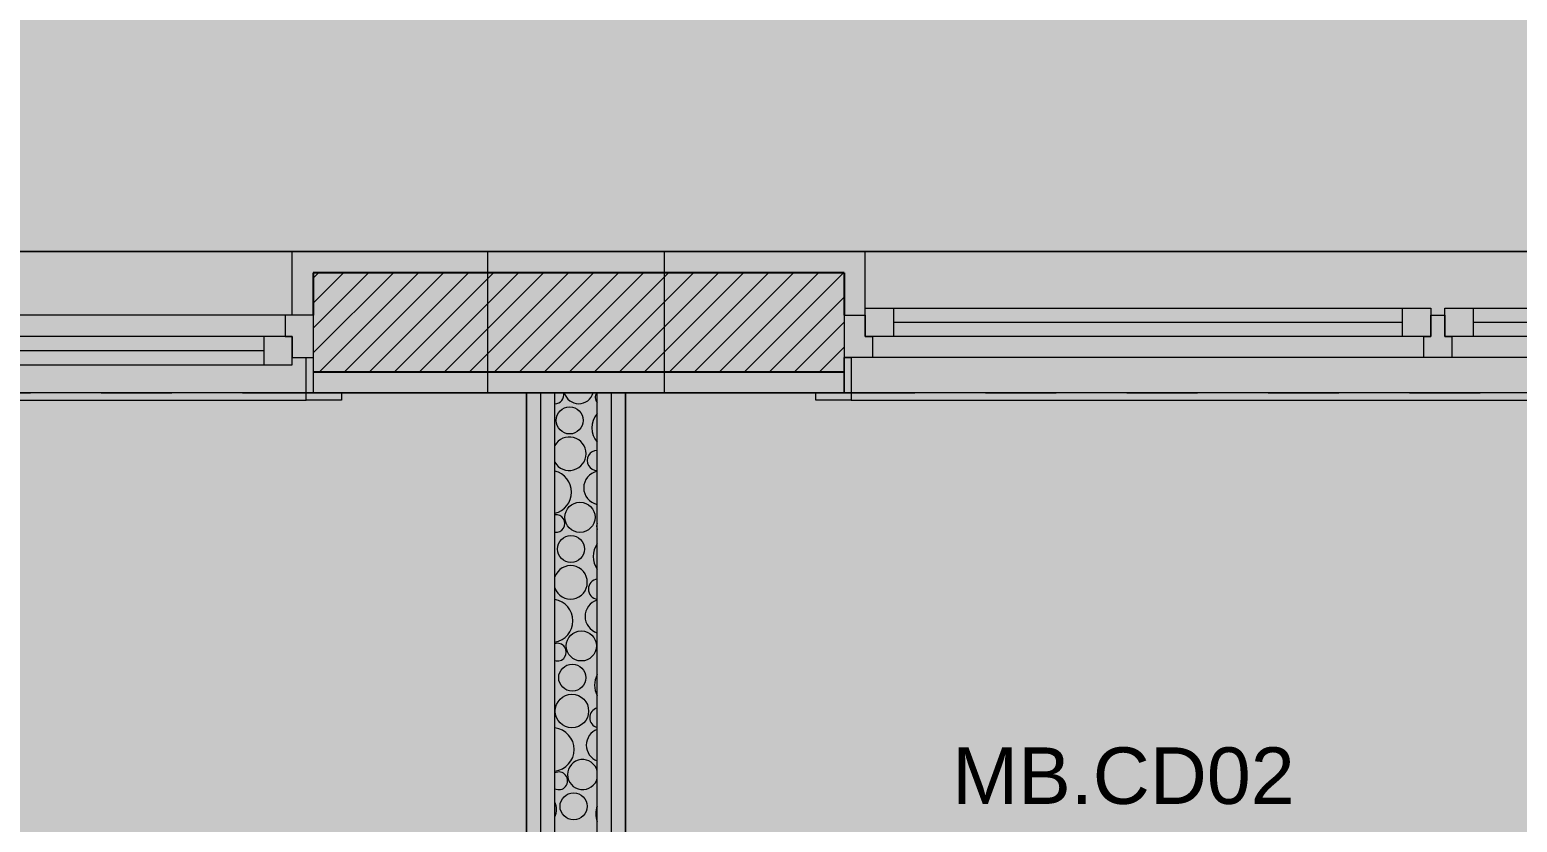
# Model space of a CAD drawing. Header units: metres. Extents: x -77 to 21.6, y -70.6 to -27.7.
# Drawn here: x -48.175 to -46.071, y -47.908 to -46.786 of the extents above; entities that cross this region are included whole.
import ezdxf

# ---------------------------------------------------------------- set-up
doc = ezdxf.new("R2010")
doc.units = ezdxf.units.M
doc.header["$MEASUREMENT"] = 0
doc.linetypes.add('Dashed', pattern=[0.07, 0.045, -0.025])
for name, color, linetype in [('Concreto moldado in loco_Pilares.IFC Model', 7, 'Continuous'), ('Janelas Archicad', 7, 'Continuous'), ('NOTAS-LAYOUT.EXEC', 7, 'Continuous'), ('PAREDE CONSTRUIR', 7, 'Continuous')]:
    doc.layers.add(name, color=color, linetype=linetype)
for name, color, linetype, lineweight in [('Concreto moldado in loco_Pilares.IFC Model_Caneta_No__241', 7, 'Continuous', 13), ('Concreto moldado in loco_Pilares.IFC Model_Caneta_No__4', 7, 'Continuous', 20), ('Janelas Archicad_Caneta_No__10', 7, 'Continuous', 5), ('Janelas Archicad_Caneta_No__241', 7, 'Continuous', 13), ('LAJES.EST_Caneta_No__241', 7, 'Continuous', 13), ('NOTAS-LAYOUT.EXEC_Caneta_No__99', 7, 'Continuous', 20), ('PAREDE CONSTRUIR_Caneta_No__241', 7, 'Continuous', 13), ('PAREDE CONSTRUIR_Caneta_No__3', 7, 'Continuous', 25), ('PAREDE CONSTRUIR_Caneta_No__96', 252, 'Continuous', 0)]:
    doc.layers.add(name, color=color, linetype=linetype, lineweight=lineweight)
for name, color, linetype, lineweight, true_color in [('Janelas Archicad_Caneta_No__9', 7, 'Continuous', 5, 0x020202), ('LAJES.EST_Caneta_No__18', 7, 'Continuous', 0, 0xdfdfdf), ('LAJES.EST_Caneta_No__254', 7, 'Continuous', 0, 0xd1c9ad), ('ZONA_Caneta_No__56', 7, 'Continuous', 0, 0xffe495)]:
    doc.layers.add(name, color=color, linetype=linetype, lineweight=lineweight, true_color=true_color)
doc.styles.add('GENERATED_STYLE_1', font='arial.ttf')

# ---------------------------------------------------------------- blocks, each defined once
blk = doc.blocks.new('Horizontal Multi-Sash Window 26')
at = {"layer": 'Janelas Archicad', "linetype": 'Continuous', "lineweight": 0, "true_color": 0xffffff}
for points in [[(-1.25, 0), (-1.25, -0.06), (-1.21, -0.06), (-1.21, -0.03), (-1.22, -0.03), (-1.22, 0)], [(-1.22, 0.01), (-1.22, -0.03), (-1.18, -0.03), (-1.18, 0.01)], [(-0.46, 0.01), (-1.18, 0.01), (-1.18, -0.03), (-1.21, -0.03), (-1.21, -0.06), (-0.43, -0.06), (-0.43, -0.03), (-0.46, -0.03)], [(-0.46, -0.03), (-0.46, 0.01), (-1.18, 0.01), (-1.18, -0.03)], [(-0.42, -0.03), (-0.42, 0.01), (-0.46, 0.01), (-0.46, -0.03)], [(-0.41, -0.06), (-0.41, 0), (-0.42, 0), (-0.42, -0.03), (-0.43, -0.03), (-0.43, -0.06)], [(-0.41, 0), (-0.41, -0.06), (-0.39, -0.06), (-0.39, -0.03), (-0.4, -0.03), (-0.4, 0)], [(-0.4, 0.01), (-0.4, -0.03), (-0.36, -0.03), (-0.36, 0.01)], [(0.36, 0.01), (-0.36, 0.01), (-0.36, -0.03), (-0.39, -0.03), (-0.39, -0.06), (0.39, -0.06), (0.39, -0.03), (0.36, -0.03)], [(0.36, -0.03), (0.36, 0.01), (-0.36, 0.01), (-0.36, -0.03)], [(-1.25, -0.06), (-1.25, -0.11), (-1.24, -0.12), (1.24, -0.12), (1.25, -0.11), (1.25, -0.06)]]:
    blk.add_hatch(color=7, dxfattribs=at).paths.add_polyline_path(points)
at = {"layer": 'Janelas Archicad_Caneta_No__10', "color": 7, "linetype": 'Continuous', "lineweight": 5}
for p, q in [((-1.25, -0.11), (-1.25, -0.06)), ((-1.25, -0.06), (-1.24, -0.06)), ((-1.24, -0.06), (-1.24, -0.11)), ((-1.29, -0.12), (-1.29, -0.11)), ((-1.29, -0.11), (-1.24, -0.11)), ((-1.24, -0.12), (-1.29, -0.12)), ((-1.24, -0.11), (-1.25, -0.11)), ((-1.24, -0.11), (-1.24, -0.12))]:
    blk.add_line(p, q, dxfattribs=at)
at = {"layer": 'Janelas Archicad_Caneta_No__241', "color": 7, "linetype": 'Continuous', "lineweight": 13}
for p, q in [((-1.25, 0.09), (-1.22, 0.09)), ((-1.22, 0), (-1.22, 0.09)), ((-1.25, 0), (-1.25, -0.06)), ((-1.25, -0.06), (-1.25, -0.08)), ((-1.25, -0.08), (-1.25, -0.11)), ((-1.29, -0.11), (-1.25, -0.11))]:
    blk.add_line(p, q, dxfattribs=at)
at = {"layer": 'Janelas Archicad_Caneta_No__9', "color": 18, "linetype": 'Continuous', "lineweight": 5, "true_color": 0x020202}
for p, q in [((-1.22, 0.09), (1.22, 0.09)), ((-1.25, 0), (-1.22, 0)), ((-1.22, 0.01), (-1.18, 0.01)), ((-1.22, -0.03), (-1.22, 0.01)), ((-1.22, 0), (-1.22, -0.03)), ((-1.18, 0.01), (-0.46, 0.01)), ((-1.18, 0.01), (-1.18, -0.03)), ((-1.18, 0.01), (-0.46, 0.01)), ((-0.46, -0.03), (-0.46, 0.01)), ((-0.46, 0.01), (-0.42, 0.01)), ((-0.42, 0.01), (-0.42, -0.03)), ((-0.42, -0.03), (-0.42, 0)), ((-0.42, 0), (-0.41, 0)), ((-0.41, 0), (-0.4, 0)), ((-0.4, 0.01), (-0.36, 0.01)), ((-0.4, -0.03), (-0.4, 0.01)), ((-0.4, 0), (-0.4, -0.03)), ((-0.36, 0.01), (0.36, 0.01)), ((-0.36, 0.01), (-0.36, -0.03)), ((-0.36, 0.01), (0.36, 0.01)), ((-1.18, -0.01), (-0.46, -0.01)), ((-0.36, -0.01), (0.36, -0.01)), ((-1.22, -0.03), (-1.21, -0.03)), ((-1.18, -0.03), (-1.22, -0.03)), ((-1.21, -0.03), (-1.21, -0.06)), ((-0.46, -0.03), (-1.18, -0.03)), ((-0.42, -0.03), (-0.46, -0.03)), ((-0.43, -0.06), (-0.43, -0.03)), ((-0.43, -0.03), (-0.42, -0.03)), ((-0.4, -0.03), (-0.39, -0.03)), ((-0.36, -0.03), (-0.4, -0.03)), ((-0.39, -0.03), (-0.39, -0.06)), ((0.36, -0.03), (-0.36, -0.03)), ((-1.21, -0.06), (-1.25, -0.06)), ((-0.43, -0.06), (-1.21, -0.06)), ((-0.41, -0.06), (-0.43, -0.06)), ((-0.39, -0.06), (-0.41, -0.06)), ((0.39, -0.06), (-0.39, -0.06)), ((-1.24, -0.12), (1.24, -0.12))]:
    blk.add_line(p, q, dxfattribs=at)
at = {"layer": 'Janelas Archicad_Caneta_No__9', "color": 18, "linetype": 'Dashed', "lineweight": 5, "true_color": 0x020202}
blk.add_line((-1.25, -0.11), (1.25, -0.11), dxfattribs=at)
blk = doc.blocks.new('Horizontal Multi-Sash Window 26_5')
at = {"layer": 'Janelas Archicad', "linetype": 'Continuous', "lineweight": 0, "true_color": 0xffffff}
for points in [[(-1.25, 0), (1.25, 0), (1.25, 0.05), (1.24, 0.06), (-1.24, 0.06), (-1.25, 0.05)], [(1.18, 0.01), (0.46, 0.01), (0.46, -0.03), (0.43, -0.03), (0.43, -0.06), (1.21, -0.06), (1.21, -0.03), (1.18, -0.03)], [(1.18, -0.03), (1.18, 0.01), (0.46, 0.01), (0.46, -0.03)], [(1.22, -0.03), (1.22, 0.01), (1.18, 0.01), (1.18, -0.03)], [(1.25, -0.06), (1.25, 0), (1.22, 0), (1.22, -0.03), (1.21, -0.03), (1.21, -0.06)]]:
    blk.add_hatch(color=7, dxfattribs=at).paths.add_polyline_path(points)
at = {"layer": 'Janelas Archicad_Caneta_No__10', "color": 7, "linetype": 'Continuous', "lineweight": 5}
for p, q in [((1.29, 0.06), (1.24, 0.06)), ((1.24, 0.06), (1.24, 0.05)), ((1.25, 0.05), (1.24, 0.05)), ((1.24, 0.05), (1.24, 0)), ((1.24, 0.05), (1.29, 0.05)), ((1.25, 0), (1.25, 0.05)), ((1.29, 0.05), (1.29, 0.06)), ((1.24, 0), (1.25, 0))]:
    blk.add_line(p, q, dxfattribs=at)
at = {"layer": 'Janelas Archicad_Caneta_No__241', "color": 7, "linetype": 'Continuous', "lineweight": 13}
for p, q in [((1.25, 0.02), (1.25, 0.05)), ((1.25, 0.05), (1.29, 0.05)), ((1.25, 0), (1.25, 0.02)), ((1.25, -0.06), (1.25, 0)), ((1.22, -0.06), (1.22, -0.15)), ((1.25, -0.15), (1.22, -0.15))]:
    blk.add_line(p, q, dxfattribs=at)
at = {"layer": 'Janelas Archicad_Caneta_No__9', "color": 18, "linetype": 'Dashed', "lineweight": 5, "true_color": 0x020202}
blk.add_line((-1.25, 0.05), (1.25, 0.05), dxfattribs=at)
at = {"layer": 'Janelas Archicad_Caneta_No__9', "color": 18, "linetype": 'Continuous', "lineweight": 5, "true_color": 0x020202}
for p, q in [((-1.24, 0.06), (1.24, 0.06)), ((0.46, 0.01), (1.18, 0.01)), ((0.46, 0.01), (1.18, 0.01)), ((1.18, -0.03), (1.18, 0.01)), ((1.18, 0.01), (1.22, 0.01)), ((1.22, 0.01), (1.22, -0.03)), ((1.22, -0.03), (1.22, 0)), ((1.22, 0), (1.25, 0)), ((0.46, -0.01), (1.18, -0.01)), ((1.18, -0.03), (0.46, -0.03)), ((1.22, -0.03), (1.18, -0.03)), ((1.21, -0.06), (1.21, -0.03)), ((1.21, -0.03), (1.22, -0.03)), ((1.21, -0.06), (0.43, -0.06)), ((1.25, -0.06), (1.21, -0.06)), ((-1.22, -0.15), (1.22, -0.15))]:
    blk.add_line(p, q, dxfattribs=at)
blk = doc.blocks.new('*X82')
at = {"layer": 'PAREDE CONSTRUIR_Caneta_No__96', "color": 252, "linetype": 'Continuous', "lineweight": 0}
for centre, radius in [((-47.4114, -47.339), 0.0192), ((-47.3968, -47.4761), 0.0213), ((-47.4095, -47.521), 0.0192), ((-47.3949, -47.6581), 0.0213), ((-47.4077, -47.703), 0.0192), ((-47.4082, -47.7502), 0.0237), ((-47.4058, -47.885), 0.0192)]:
    blk.add_circle(centre, radius, dxfattribs=at)
for centre, radius, start, end in [((-47.4323, -47.3029), 0.0125, 269.8371, 12.7466), ((-47.3986, -47.2941), 0.0213, 196.6577, 343.3423), ((-47.365, -47.3068), 0.0103, 140.2414, 224.221), ((-47.3493, -47.3496), 0.0306, 138.7882, 221.2118), ((-47.4119, -47.3862), 0.0237, 210.1197, 149.8803), ((-47.3724, -47.3957), 0.0143, 89.903, 270.097), ((-47.4393, -47.4406), 0.0306, 283.174, 76.826), ((-47.3676, -47.4344), 0.0239, 101.6261, 258.3739), ((-47.4305, -47.4849), 0.0125, 261.3318, 98.6682), ((-47.3631, -47.4888), 0.0103, 153.6336, 206.3664), ((-47.3475, -47.5316), 0.0306, 144.3752, 215.6248), ((-47.4101, -47.5682), 0.0237, 199.3781, 160.6219), ((-47.3705, -47.5777), 0.0143, 97.3539, 262.6461), ((-47.4375, -47.6226), 0.0306, 279.6331, 80.3669), ((-47.3657, -47.6164), 0.0239, 106.215, 253.785), ((-47.4286, -47.6669), 0.0125, 252.6276, 107.3724), ((-47.3456, -47.7136), 0.0306, 150.8583, 209.1417), ((-47.3687, -47.7597), 0.0143, 104.9328, 255.0672), ((-47.4356, -47.8046), 0.0306, 276.1291, 83.8709), ((-47.3639, -47.7984), 0.0239, 110.9136, 249.0864), ((-47.3931, -47.8401), 0.0213, 13.1686, 346.8314), ((-47.4268, -47.8489), 0.0125, 243.4839, 116.5161), ((-47.4539, -47.8894), 0.0239, 334.2559, 25.7441), ((-47.3438, -47.8956), 0.0306, 159.0652, 200.9348)]:
    blk.add_arc(centre, radius, start, end, dxfattribs=at)
blk = doc.blocks.new('Label_104_6', base_point=(-46.758, -47.7772))
at = {"layer": 'NOTAS-LAYOUT.EXEC_Caneta_No__99', "color": 7, "lineweight": 20, "insert": (-46.5152, -47.8016), "char_height": 0.08, "attachment_point": 2, "style": 'GENERATED_STYLE_1'}
blk.add_mtext('\\A1;{\\pqc;\\pt0,99;\\fArial|b0|i0|c0|p0;\\W1.000000;MB.CD02\\fArial|b0|i0|c0|p0;\\W1.000000;\\A1{\\H.66x;\\S^  ;}\\fArial|b0|i0|c0|p0;\\W1.000000;\\fArial|b0|i0|c0|p0;\\W1.000000;\\A1{\\H.66x;\\S^  ;}\\fArial|b0|i0|c0|p0;\\W1.000000;\\fArial|b0|i0|c0|p0;\\W1.000000;\\fArial|b0|i0|c0|p0;\\W1.000000;\\fArial|b0|i0|c0|p0;\\W1.000000;\\fArial|b0|i0|c0|p0;\\W1.000000;\\fArial|b0|i0|c0|p0;\\W1.000000;\\fArial|b0|i0|c0|p0;\\W1.000000;\\A1{\\H.66x;\\S^  ;}\\fArial|b0|i0|c0|p0;\\W1.000000;\\fArial|b0|i0|c0|p0;\\W1.000000;\\A1{\\H.66x;\\S^  ;}\\fArial|b0|i0|c0|p0;\\W1.000000;\\fArial|b0|i0|c0|p0;\\W1.000000;\\fArial|b0|i0|c0|p0;\\W1.000000;\\fArial|b0|i0|c0|p0;\\W1.000000;\\fArial|b0|i0|c0|p0;\\W1.000000;\\fArial|b0|i0|c0|p0;\\W1.000000;\\fArial|b0|i0|c0|p0;\\W1.000000;\\A1{\\H.66x;\\S^  ;}\\fArial|b0|i0|c0|p0;\\W1.000000;\\fArial|b0|i0|c0|p0;\\W1.000000;\\A1{\\H.66x;\\S^  ;}\\fArial|b0|i0|c0|p0;\\W1.000000;\\fArial|b0|i0|c0|p0;\\W1.000000;\\fArial|b0|i0|c0|p0;\\W1.000000;\\fArial|b0|i0|c0|p0;\\W1.000000;\\fArial|b0|i0|c0|p0;\\W1.000000;\\fArial|b0|i0|c0|p0;\\W1.000000;\\fArial|b0|i0|c0|p0;\\W1.000000;\\A1{\\H.66x;\\S^  ;}\\fArial|b0|i0|c0|p0;\\W1.000000;\\fArial|b0|i0|c0|p0;\\W1.000000;\\A1{\\H.66x;\\S^  ;}\\fArial|b0|i0|c0|p0;\\W1.000000;\\fArial|b0|i0|c0|p0;\\W1.000000;\\fArial|b0|i0|c0|p0;\\W1.000000;\\fArial|b0|i0|c0|p0;\\W1.000000;\\fArial|b0|i0|c0|p0;\\W1.000000;\\fArial|b0|i0|c0|p0;\\W1.000000;\\fArial|b0|i0|c0|p0;\\W1.000000;\\A1{\\H.66x;\\S^  ;}\\fArial|b0|i0|c0|p0;\\W1.000000;\\fArial|b0|i0|c0|p0;\\W1.000000;\\A1{\\H.66x;\\S^  ;}\\fArial|b0|i0|c0|p0;\\W1.000000;\\fArial|b0|i0|c0|p0;\\W1.000000;\\fArial|b0|i0|c0|p0;\\W1.000000;\\fArial|b0|i0|c0|p0;\\W1.000000;\\fArial|b0|i0|c0|p0;\\W1.000000;\\fArial|b0|i0|c0|p0;\\W1.000000;\\fArial|b0|i0|c0|p0;\\W1.000000;\\A1{\\H.66x;\\S^  ;}\\fArial|b0|i0|c0|p0;\\W1.000000;}', dxfattribs=at)

msp = doc.modelspace()

# ---------------------------------------------------------------- hatches: boundary and pattern name
at = {"layer": 'Concreto moldado in loco_Pilares.IFC Model', "linetype": 'Continuous', "lineweight": 0, "true_color": 0x000000}
msp.add_hatch(color=18, dxfattribs=at).paths.add_polyline_path([(-47.5274, -47.1002), (-47.5274, -47.3002), (-47.2774, -47.3002), (-47.2774, -47.1002)])
at = {"layer": 'LAJES.EST_Caneta_No__18', "linetype": 'Continuous', "lineweight": 0, "true_color": 0xdfdfdf}
h = msp.add_hatch(dxfattribs=at)
h.set_pattern_fill('Piso_Externo__0006', color=254, style=0, pattern_type=2)
h.set_pattern_definition([(45, (0, 0.6), (-0.1909188, 0.1909188), [0, -0.18, 0, -0.27]), (110, (0.6, 0.6), (0.253717, 0.09234544), [0, -0.132, 0, -0.228])])
h.paths.add_polyline_path([(-76.514, -65.1016), (-73.814, -65.1016, -0.414214), (-75.814, -67.1016), (-66.814, -67.1016, -0.414214), (-68.814, -65.1016), (-68.814, -62.301), (-68.814, -45.4002, -0.414214), (-66.514, -43.1002), (-65.914, -43.1002), (-65.914, -42.3002), (-66.514, -42.3002), (-66.514, -38.2041), (-65.114, -38.2041), (-65.114, -36.7038), (-66.514, -36.7038), (-66.514, -32.5997), (-65.114, -32.5997), (-56.714, -32.5997), (-53.814, -32.5997), (-44.014, -32.5997), (-44.014, -42.3002), (-53.814, -42.3002), (-53.814, -47.1002), (-44.014, -47.1002), (-44.014, -50.8516), (-45.6136, -50.8516), (-45.6136, -52.3506), (-44.014, -52.3506), (-44.014, -60.3006), (-48.9163, -60.3006), (-48.9163, -61.1006), (-44.3609, -61.1006), (-44.3609, -67.1016), (-44.014, -67.1016), (-41.514, -67.1016), (-41.514, -28.1016), (-41.714, -28.1016), (-41.714, -60.3006), (-43.014, -60.3006), (-43.014, -30.0016), (-66.514, -30.0016), (-66.514, -28.1016), (-76.514, -28.1016)])
h.paths.add_polyline_path([(-73.814, -45.1016), (-76.314, -45.1016), (-76.314, -43.0892), (-75.7984, -43.0908, -0.414214), (-73.8139, -45.0876)], flags=0)
h.paths.add_polyline_path([(-73.814, -45.5846, -0.009328), (-73.814, -45.6604)], flags=0)
h.paths.add_polyline_path([(-52.814, -46.3002), (-52.814, -43.1002), (-44.014, -43.1002), (-44.014, -46.3002)], flags=0)
h.paths.add_polyline_path([(-67.714, -34.1), (-76.314, -34.1), (-76.314, -32.5997), (-67.714, -32.5997)], flags=0)
at = {"layer": 'LAJES.EST_Caneta_No__254', "linetype": 'Continuous', "lineweight": 0, "true_color": 0xd1c9ad}
h = msp.add_hatch(dxfattribs=at)
h.set_pattern_fill('Haie_OD_0006', color=9, style=0, pattern_type=2)
h.set_pattern_definition([(45, (0, 0.5), (-0.159099, 0.159099), [0, -0.15, 0, -0.225]), (110, (0.5, 0.5), (0.21143084, 0.07695453), [0, -0.11, 0, -0.19])])
h.paths.add_polyline_path([(-65.114, -47.1002), (-66.514, -47.1002), (-66.514, -60.3006), (-56.514, -60.3006), (-44.014, -60.3006), (-44.014, -56.6006), (-50.5957, -56.6006), (-50.5957, -54.2479), (-52.6157, -54.2479), (-52.6157, -52.5506), (-50.5957, -52.5506), (-45.6136, -52.5506), (-45.6136, -50.8516), (-44.014, -50.8516), (-44.014, -47.1002), (-53.814, -47.1002), (-53.814, -42.3002), (-44.014, -42.3002), (-44.014, -37.1002), (-51.174, -37.1002), (-51.174, -32.5997), (-53.814, -32.5997), (-56.714, -32.5997), (-58.7637, -32.5997), (-58.7637, -34.9038), (-63.464, -34.9038), (-63.464, -36.5038), (-65.114, -36.5038), (-65.114, -38.4037), (-63.464, -38.4037), (-63.464, -42.1002), (-65.114, -42.1002), (-65.114, -42.3002)])
h.paths.add_polyline_path([(-60.5596, -42.1002), (-60.5596, -38.4037), (-58.8637, -38.4037), (-58.8637, -42.1002)], flags=0)
h.paths.add_polyline_path([(-59.064, -48.7001), (-59.064, -47.3002), (-56.714, -47.3002), (-56.714, -48.7001)], flags=0)
at = {"layer": 'PAREDE CONSTRUIR', "linetype": 'Continuous', "lineweight": 0, "true_color": 0xffffff}
for points in [[(-47.804, -47.1002), (-50.244, -47.1002), (-50.244, -47.1902), (-47.804, -47.1902)], [(-47.804, -47.1002), (-47.804, -47.1902), (-47.774, -47.1902), (-47.774, -47.1302), (-47.774, -47.1002)], [(-47.774, -47.1002), (-47.774, -47.1302), (-47.0232, -47.1302), (-47.0232, -47.1002)], [(-47.0232, -47.1002), (-47.0232, -47.1302), (-47.0232, -47.1902), (-46.9932, -47.1902), (-46.9932, -47.1002)], [(-44.5532, -47.1002), (-46.9932, -47.1002), (-46.9932, -47.1902), (-44.5532, -47.1902)], [(-47.774, -47.2702), (-47.774, -47.3002), (-47.0232, -47.3002), (-47.0232, -47.2702)], [(-47.4524, -50.6516), (-47.4524, -47.3002), (-47.4724, -47.3002), (-47.4724, -50.6516)], [(-47.4324, -50.6516), (-47.4324, -47.3002), (-47.4524, -47.3002), (-47.4524, -50.6516)], [(-47.3524, -50.6516), (-47.3524, -47.3002), (-47.3724, -47.3002), (-47.3724, -50.6516)], [(-47.3324, -50.6516), (-47.3324, -47.3002), (-47.3524, -47.3002), (-47.3524, -50.6516)]]:
    msp.add_hatch(color=7, dxfattribs=at).paths.add_polyline_path(points)
at = {"layer": 'PAREDE CONSTRUIR', "linetype": 'Continuous', "lineweight": 0, "true_color": 0x000000}
h = msp.add_hatch(dxfattribs=at)
h.set_pattern_fill('common_brick_0006', color=18, style=0, pattern_type=2)
h.set_pattern_definition([(45, (0, 0), (-0.0176776695, 0.0176776695), [])])
h.paths.add_polyline_path([(-47.774, -47.1302), (-47.774, -47.1902), (-47.774, -47.2502), (-47.774, -47.2702), (-47.0232, -47.2702), (-47.0232, -47.2502), (-47.0232, -47.1902), (-47.0232, -47.1302)])

# ---------------------------------------------------------------- linework, layer by layer
at = {"layer": 'Concreto moldado in loco_Pilares.IFC Model_Caneta_No__241', "color": 7, "linetype": 'Continuous', "lineweight": 13, "flags": 128}
msp.add_lwpolyline([(-47.5274, -47.1002), (-47.5274, -47.3002), (-47.2774, -47.3002), (-47.2774, -47.1002)], close=True, dxfattribs=at)
at = {"layer": 'Concreto moldado in loco_Pilares.IFC Model_Caneta_No__4', "color": 7, "linetype": 'Continuous', "lineweight": 20, "flags": 128}
msp.add_lwpolyline([(-47.5274, -47.1002), (-47.5274, -47.3002), (-47.2774, -47.3002), (-47.2774, -47.1002)], close=True, dxfattribs=at)
at = {"layer": 'LAJES.EST_Caneta_No__241', "color": 7, "linetype": 'Continuous', "lineweight": 13, "flags": 128}
for points in [[(-65.914, -42.3002), (-66.514, -42.3002), (-66.514, -38.2041), (-65.114, -38.2041), (-65.114, -36.7038), (-66.514, -36.7038), (-66.514, -32.5997), (-65.114, -32.5997), (-56.714, -32.5997), (-53.814, -32.5997), (-44.014, -32.5997), (-44.014, -42.3002), (-53.814, -42.3002), (-53.814, -47.1002), (-44.014, -47.1002), (-44.014, -50.8516), (-45.6136, -50.8516), (-45.6136, -52.3506), (-44.014, -52.3506), (-44.014, -60.3006), (-48.9163, -60.3006)], [(-65.914, -42.3002), (-66.514, -42.3002), (-66.514, -38.2041), (-65.114, -38.2041), (-65.114, -36.7038), (-66.514, -36.7038), (-66.514, -32.5997), (-65.114, -32.5997), (-56.714, -32.5997), (-53.814, -32.5997), (-44.014, -32.5997), (-44.014, -42.3002), (-53.814, -42.3002), (-53.814, -47.1002), (-44.014, -47.1002), (-44.014, -50.8516), (-45.6136, -50.8516), (-45.6136, -52.3506), (-44.014, -52.3506), (-44.014, -60.3006), (-48.9163, -60.3006)], [(-65.914, -42.3002), (-66.514, -42.3002), (-66.514, -38.2041), (-65.114, -38.2041), (-65.114, -36.7038), (-66.514, -36.7038), (-66.514, -32.5997), (-65.114, -32.5997), (-56.714, -32.5997), (-53.814, -32.5997), (-44.014, -32.5997), (-44.014, -42.3002), (-53.814, -42.3002), (-53.814, -47.1002), (-44.014, -47.1002), (-44.014, -50.8516), (-45.6136, -50.8516), (-45.6136, -52.3506), (-44.014, -52.3506), (-44.014, -60.3006), (-48.9163, -60.3006)], [(-65.914, -42.3002), (-66.514, -42.3002), (-66.514, -38.2041), (-65.114, -38.2041), (-65.114, -36.7038), (-66.514, -36.7038), (-66.514, -32.5997), (-65.114, -32.5997), (-56.714, -32.5997), (-53.814, -32.5997), (-44.014, -32.5997), (-44.014, -42.3002), (-53.814, -42.3002), (-53.814, -47.1002), (-44.014, -47.1002), (-44.014, -50.8516), (-45.6136, -50.8516), (-45.6136, -52.3506), (-44.014, -52.3506), (-44.014, -60.3006), (-48.9163, -60.3006)], [(-65.914, -42.3002), (-66.514, -42.3002), (-66.514, -38.2041), (-65.114, -38.2041), (-65.114, -36.7038), (-66.514, -36.7038), (-66.514, -32.5997), (-65.114, -32.5997), (-56.714, -32.5997), (-53.814, -32.5997), (-44.014, -32.5997), (-44.014, -42.3002), (-53.814, -42.3002), (-53.814, -47.1002), (-44.014, -47.1002), (-44.014, -50.8516), (-45.6136, -50.8516), (-45.6136, -52.3506), (-44.014, -52.3506), (-44.014, -60.3006), (-48.9163, -60.3006)], [(-45.6136, -50.8516), (-44.014, -50.8516), (-44.014, -47.1002), (-53.814, -47.1002), (-53.814, -42.3002), (-44.014, -42.3002), (-44.014, -37.1002)], [(-45.6136, -50.8516), (-44.014, -50.8516), (-44.014, -47.1002), (-53.814, -47.1002), (-53.814, -42.3002), (-44.014, -42.3002), (-44.014, -37.1002)], [(-45.6136, -50.8516), (-44.014, -50.8516), (-44.014, -47.1002), (-53.814, -47.1002), (-53.814, -42.3002), (-44.014, -42.3002), (-44.014, -37.1002)]]:
    msp.add_lwpolyline(points, dxfattribs=at)
at = {"layer": 'PAREDE CONSTRUIR_Caneta_No__241', "color": 7, "linetype": 'Continuous', "lineweight": 13}
for p, q in [((-47.804, -47.1902), (-47.804, -47.1002)), ((-47.774, -47.1002), (-47.804, -47.1002)), ((-47.0232, -47.1002), (-46.9932, -47.1002)), ((-46.9932, -47.1902), (-46.9932, -47.1002)), ((-47.774, -47.1902), (-47.804, -47.1902)), ((-47.774, -47.1902), (-47.774, -47.2502)), ((-47.0232, -47.1902), (-47.0232, -47.2502)), ((-47.0232, -47.1902), (-46.9932, -47.1902)), ((-47.774, -47.2502), (-47.774, -47.2702)), ((-47.0232, -47.2502), (-47.0232, -47.2702)), ((-47.774, -47.2702), (-47.774, -47.3002)), ((-47.0232, -47.2702), (-47.0232, -47.3002)), ((-47.774, -47.3002), (-47.734, -47.3002)), ((-47.4524, -50.6516), (-47.4524, -47.3002)), ((-47.4324, -50.6516), (-47.4324, -47.3002)), ((-47.3724, -50.6516), (-47.3724, -47.3002)), ((-47.3524, -50.6516), (-47.3524, -47.3002)), ((-47.0632, -47.3002), (-47.0232, -47.3002))]:
    msp.add_line(p, q, dxfattribs=at)
at = {"layer": 'PAREDE CONSTRUIR_Caneta_No__241', "color": 7, "linetype": 'Continuous', "lineweight": 13, "flags": 128}
for points in [[(-47.0232, -47.1002), (-47.774, -47.1002)], [(-47.774, -47.3002), (-47.0232, -47.3002)], [(-47.4524, -47.3002), (-47.4724, -47.3002)], [(-47.4724, -47.3002), (-47.4724, -50.6516)], [(-47.4324, -47.3002), (-47.4524, -47.3002)], [(-47.3724, -47.3002), (-47.4324, -47.3002)], [(-47.3524, -47.3002), (-47.3724, -47.3002)], [(-47.3324, -47.3002), (-47.3524, -47.3002)], [(-47.3324, -50.6516), (-47.3324, -47.3002)]]:
    msp.add_lwpolyline(points, dxfattribs=at)
at = {"layer": 'PAREDE CONSTRUIR_Caneta_No__3', "color": 7, "linetype": 'Continuous', "lineweight": 25}
for p, q in [((-47.0232, -47.1302), (-47.774, -47.1302)), ((-47.774, -47.1302), (-47.774, -47.1902)), ((-47.0232, -47.1302), (-47.0232, -47.1902)), ((-47.774, -47.2702), (-47.0232, -47.2702))]:
    msp.add_line(p, q, dxfattribs=at)
at = {"layer": 'ZONA_Caneta_No__56', "color": 41, "linetype": 'Continuous', "lineweight": 0, "true_color": 0xffe495, "flags": 128}
for points in [[(-44.214, -42.3002), (-53.814, -42.3002), (-53.814, -47.1002), (-44.214, -47.1002)], [(-47.4724, -47.3002), (-50.5757, -47.3002), (-50.5757, -50.6516), (-47.4724, -50.6516)], [(-44.229, -47.3002), (-47.3324, -47.3002), (-47.3324, -50.6516), (-44.229, -50.6516)]]:
    msp.add_lwpolyline(points, close=True, dxfattribs=at)

# ---------------------------------------------------------------- block references
at = {"layer": 'Janelas Archicad', "color": 18, "linetype": 'Continuous', "lineweight": 5, "true_color": 0x020202, "xscale": -1, "rotation": 180}
msp.add_blockref('Horizontal Multi-Sash Window 26_5', (-49.024, -47.2502), dxfattribs=at)
at = {"layer": 'Janelas Archicad', "color": 18, "linetype": 'Continuous', "lineweight": 5, "true_color": 0x020202}
msp.add_blockref('Horizontal Multi-Sash Window 26', (-45.7732, -47.1902), dxfattribs=at)
at = {"layer": 'NOTAS-LAYOUT.EXEC', "color": 251, "linetype": 'Continuous', "lineweight": 5, "true_color": 0x6b6b6b}
msp.add_blockref('Label_104_6', (-46.758, -47.7772), dxfattribs=at)
at = {"layer": 'PAREDE CONSTRUIR', "color": 7, "lineweight": 13}
msp.add_blockref('*X82', (0, 0), dxfattribs=at)

doc.saveas('drawing.dxf')
